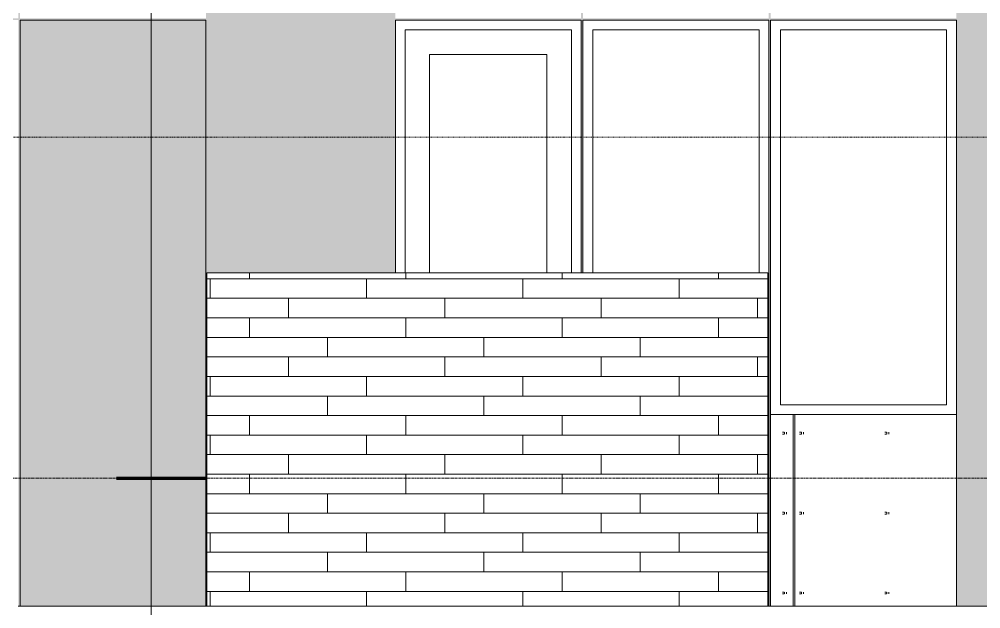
# Model space of a CAD drawing. Header units: inches. Extents: x 9610 to 15331, y -316 to 681.
# Drawn here: x 13984.4 to 14181.2, y 109.2 to 229.9 of the extents above; entities that cross this region are included whole.
import ezdxf

# ---------------------------------------------------------------- set-up
doc = ezdxf.new("R2010")
doc.units = ezdxf.units.IN
doc.header["$MEASUREMENT"] = 0
doc.linetypes.add('Aligning Line 1_8_', pattern=[0.25, 0.125, -0.125])
doc.linetypes.add('Grid Line 1_2_', pattern=[0.875, 0.5, -0.125, 0.125, -0.125])
for name, color, linetype, lineweight in [('A-AREA', 32, 'Continuous', 70), ('A-FLOR-LEVL-1', 51, 'Grid Line 1_2_', 9), ('A-GLAZ-1', 135, 'Continuous', 13), ('A-GLAZ-5', 55, 'Continuous', 9), ('A-WALL-1', 135, 'Continuous', 13), ('A-WALL-PATT-4', 55, 'Continuous', 9), ('G-ANNO-SYMB', 111, 'Aligning Line 1_8_', 9), ('G-ANNO-SYMB-1', 111, 'Continuous', 9)]:
    doc.layers.add(name, color=color, linetype=linetype, lineweight=lineweight)
pattern_1 = [(0, (14135.467, 136.8), (0, 4), []), (90, (14135.467, 136.8), (-8, 8), [4, -28]), (90, (14151.467, 140.8), (-8, 8), [4, -28])]

# ---------------------------------------------------------------- blocks, each defined once
blk = doc.blocks.new('_THE_ WINDOW _ DOOR - Door - 2nd Floor-2113393-BUILDING SECTION - NORTH_SOUTH AT ELEVATOR AND COURTYARD - LOOKING EAST')
at = {"layer": 'A-GLAZ-1'}
for p, q in [((-3022.11, 229.75), (-3060.14, 229.75)), ((-3060.14, 229.75), (-3060.14, 178)), ((-3022.11, 178), (-3022.11, 229.75)), ((-3058.14, 178), (-3058.14, 227.75)), ((-3058.14, 227.75), (-3024.11, 227.75)), ((-3024.11, 227.75), (-3024.11, 178)), ((-3053.14, 178), (-3053.14, 222.75)), ((-3053.14, 222.75), (-3029.11, 222.75)), ((-3029.11, 222.75), (-3029.11, 178))]:
    blk.add_line(p, q, dxfattribs=at)
blk = doc.blocks.new('_THE_ WINDOW _ DOOR - hvac panel - 2nd floor-2113875-BUILDING SECTION - NORTH_SOUTH AT ELEVATOR AND COURTYARD - LOOKING EAST')
at = {"layer": 'A-GLAZ-5'}
h = blk.add_hatch(dxfattribs=at)
h.set_pattern_fill('FP_45', color=256, style=0, pattern_type=2)
h.set_pattern_definition([(180, (-2740.124, 174.437), (-1, 1), [0.5, -1.5]), (90, (-2740.374, 174.187), (1, 1), [0.5, -1.5])])
h.paths.add_polyline_path([(-2714.91, 109.75), (-2714.91, 229.75), (-2752.94, 229.75), (-2752.94, 109.75), (-2721.35, 109.75)], flags=0)
at = {"layer": 'A-GLAZ-1'}
for p, q in [((-2752.94, 109.75), (-2752.94, 229.75)), ((-2714.91, 229.75), (-2752.94, 229.75)), ((-2714.91, 229.75), (-2714.91, 109.75)), ((-2714.91, 109.75), (-2752.94, 109.75))]:
    blk.add_line(p, q, dxfattribs=at)
blk = doc.blocks.new('_THE_ WINDOW _ DOOR - Window - 2nd Floor-V64-BUILDING SECTION - NORTH_SOUTH AT ELEVATOR AND COURTYARD - LOOKING EAST')
at = {"layer": 'A-GLAZ-5'}
h = blk.add_hatch(dxfattribs=at)
h.set_pattern_fill('FP_53', color=256, style=0, pattern_type=2)
h.set_pattern_definition([(180, (-3023.48, 167.18), (38.4, 120.38), [0.392, -38.007]), (180, (-3023.48, 167.57), (38.4, 120.38), [0.392, -38.007]), (180, (-3023.48, 183.54), (38.4, 120.38), [0.392, -38.007]), (180, (-3023.48, 183.93), (38.4, 120.38), [0.392, -38.007]), (180, (-3023.48, 199.89), (38.4, 120.38), [0.392, -38.007]), (180, (-3023.48, 200.29), (38.4, 120.38), [0.392, -38.007]), (180, (-3023.48, 216.25), (38.4, 120.38), [0.392, -38.007]), (180, (-3023.48, 216.64), (38.4, 120.38), [0.392, -38.007]), (180, (-3023.48, 232.61), (38.4, 120.38), [0.392, -38.007]), (180, (-3023.48, 233), (38.4, 120.38), [0.392, -38.007]), (180, (-3023.48, 248.96), (38.4, 120.38), [0.392, -38.007]), (180, (-3023.48, 249.36), (38.4, 120.375), [0.392, -38.007]), (180, (-3023.48, 265.32), (38.4, 120.375), [0.392, -38.007]), (180, (-3023.48, 265.71), (38.4, 120.375), [0.392, -38.007]), (180, (-3023.48, 281.68), (38.4, 120.375), [0.392, -38.007]), (180, (-3023.48, 282.07), (38.4, 120.375), [0.392, -38.007]), (180, (-3040.93, 167.18), (38.4, 120.38), [0.392, -38.007]), (180, (-3040.93, 167.57), (38.4, 120.38), [0.392, -38.007]), (180, (-3040.93, 183.54), (38.4, 120.38), [0.392, -38.007]), (180, (-3040.93, 183.93), (38.4, 120.38), [0.392, -38.007]), (180, (-3040.93, 199.89), (38.4, 120.38), [0.392, -38.007]), (180, (-3040.93, 200.29), (38.4, 120.38), [0.392, -38.007]), (180, (-3040.93, 216.25), (38.4, 120.38), [0.392, -38.007]), (180, (-3040.93, 216.64), (38.4, 120.38), [0.392, -38.007]), (180, (-3040.93, 232.61), (38.4, 120.38), [0.392, -38.007]), (180, (-3040.93, 233), (38.4, 120.38), [0.392, -38.007]), (180, (-3040.93, 248.96), (38.4, 120.375), [0.392, -38.007]), (180, (-3040.93, 249.36), (38.4, 120.375), [0.392, -38.007]), (180, (-3040.93, 265.32), (38.4, 120.375), [0.392, -38.007]), (180, (-3040.93, 265.71), (38.4, 120.375), [0.392, -38.007]), (180, (-3040.93, 281.68), (38.4, 120.375), [0.392, -38.007]), (180, (-3040.93, 282.07), (38.4, 120.375), [0.392, -38.007]), (180, (-3058.38, 167.18), (38.4, 120.38), [0.392, -38.007]), (180, (-3058.38, 167.57), (38.4, 120.38), [0.392, -38.007]), (180, (-3058.38, 183.54), (38.4, 120.38), [0.392, -38.007]), (180, (-3058.38, 183.93), (38.4, 120.38), [0.392, -38.007]), (180, (-3058.38, 199.89), (38.4, 120.38), [0.392, -38.007]), (180, (-3058.38, 200.29), (38.4, 120.38), [0.392, -38.007]), (180, (-3058.38, 216.25), (38.4, 120.38), [0.392, -38.007]), (180, (-3058.38, 216.64), (38.4, 120.38), [0.392, -38.007]), (180, (-3058.38, 232.61), (38.4, 120.38), [0.392, -38.007]), (180, (-3058.38, 233), (38.4, 120.38), [0.392, -38.007]), (180, (-3058.38, 248.96), (38.4, 120.375), [0.392, -38.007]), (180, (-3058.38, 249.36), (38.4, 120.375), [0.392, -38.007]), (180, (-3058.38, 265.32), (38.4, 120.375), [0.392, -38.007]), (180, (-3058.38, 265.71), (38.4, 120.375), [0.392, -38.007]), (180, (-3058.38, 281.68), (38.4, 120.375), [0.392, -38.007]), (180, (-3058.38, 282.07), (38.4, 120.375), [0.392, -38.007]), (90, (-3021.736, 164.625), (38.4, -2e-15), [120, -0.375]), (90, (-3022.11, 164.625), (38.4, -2e-15), [120, -0.375]), (90, (-3023.477, 167.18), (38.4, -2e-15), [0.392, -119.982]), (90, (-3023.477, 183.536), (38.4, -2e-15), [0.392, -119.982]), (90, (-3023.477, 199.893), (38.4, -2e-15), [0.392, -119.982]), (90, (-3023.477, 216.25), (38.4, -2e-15), [0.392, -119.982]), (90, (-3023.477, 232.607), (38.4, -2e-15), [0.392, -119.982]), (90, (-3023.477, 248.964), (38.4, -2e-15), [0.392, -119.982]), (90, (-3023.477, 265.322), (38.4, -2e-15), [0.392, -119.982]), (90, (-3023.477, 281.68), (38.4, -2e-15), [0.392, -119.982]), (90, (-3023.87, 167.18), (38.4, -2e-15), [0.392, -119.982]), (90, (-3023.87, 183.536), (38.4, -2e-15), [0.392, -119.982]), (90, (-3023.87, 199.893), (38.4, -2e-15), [0.392, -119.982]), (90, (-3023.87, 216.25), (38.4, -2e-15), [0.392, -119.982]), (90, (-3023.87, 232.607), (38.4, -2e-15), [0.392, -119.982]), (90, (-3023.87, 248.964), (38.4, -2e-15), [0.392, -119.982]), (90, (-3023.87, 265.322), (38.4, -2e-15), [0.392, -119.982]), (90, (-3023.87, 281.68), (38.4, -2e-15), [0.392, -119.982]), (90, (-3040.927, 167.18), (38.4, -2e-15), [0.392, -119.982]), (90, (-3040.927, 183.536), (38.4, -2e-15), [0.392, -119.982]), (90, (-3040.927, 199.893), (38.4, -2e-15), [0.392, -119.982]), (90, (-3040.927, 216.25), (38.4, -2e-15), [0.392, -119.982]), (90, (-3040.927, 232.607), (38.4, -2e-15), [0.392, -119.982]), (90, (-3040.927, 248.964), (38.4, -2e-15), [0.392, -119.982]), (90, (-3040.927, 265.322), (38.4, -2e-15), [0.392, -119.982]), (90, (-3040.927, 281.68), (38.4, -2e-15), [0.392, -119.982]), (90, (-3041.32, 167.18), (38.4, -2e-15), [0.392, -119.982]), (90, (-3041.32, 183.536), (38.4, -2e-15), [0.392, -119.982]), (90, (-3041.32, 199.893), (38.4, -2e-15), [0.392, -119.982]), (90, (-3041.32, 216.25), (38.4, -2e-15), [0.392, -119.982]), (90, (-3041.32, 232.607), (38.4, -2e-15), [0.392, -119.982]), (90, (-3041.32, 248.964), (38.4, -2e-15), [0.392, -119.982]), (90, (-3041.32, 265.322), (38.4, -2e-15), [0.392, -119.982]), (90, (-3041.32, 281.68), (38.4, -2e-15), [0.392, -119.982]), (90, (-3058.377, 167.18), (38.4, -2e-15), [0.392, -119.982]), (90, (-3058.377, 183.536), (38.4, -2e-15), [0.392, -119.982]), (90, (-3058.377, 199.893), (38.4, -2e-15), [0.392, -119.982]), (90, (-3058.377, 216.25), (38.4, -2e-15), [0.392, -119.982]), (90, (-3058.377, 232.607), (38.4, -2e-15), [0.392, -119.982]), (90, (-3058.377, 248.964), (38.4, -2e-15), [0.392, -119.982]), (90, (-3058.377, 265.322), (38.4, -2e-15), [0.392, -119.982]), (90, (-3058.377, 281.68), (38.4, -2e-15), [0.392, -119.982]), (90, (-3058.77, 167.18), (38.4, -2e-15), [0.392, -119.982]), (90, (-3058.77, 183.536), (38.4, -2e-15), [0.392, -119.982]), (90, (-3058.77, 199.893), (38.4, -2e-15), [0.392, -119.982]), (90, (-3058.77, 216.25), (38.4, -2e-15), [0.392, -119.982]), (90, (-3058.77, 232.607), (38.4, -2e-15), [0.392, -119.982]), (90, (-3058.77, 248.964), (38.4, -2e-15), [0.392, -119.982]), (90, (-3058.77, 265.322), (38.4, -2e-15), [0.392, -119.982]), (90, (-3058.77, 281.68), (38.4, -2e-15), [0.392, -119.982]), (0, (-3060.14, 164.25), (38.4, 120.38), [38.025, -0.375]), (0, (-3060.14, 164.62), (38.4, 120.38), [38.025, -0.375])])
h.paths.add_polyline_path([(-2983.71, 109.75), (-2983.71, 149), (-2983.9, 149), (-2983.9, 109.75)], flags=0)
at = {"layer": 'A-GLAZ-1'}
for p, q in [((-3021.74, 229.75), (-3021.74, 178)), ((-2983.71, 229.75), (-3021.74, 229.75)), ((-2983.71, 149), (-2983.71, 229.75)), ((-3019.74, 227.75), (-2985.71, 227.75)), ((-3019.74, 178), (-3019.74, 227.75)), ((-2985.71, 227.75), (-2985.71, 178)), ((-2983.9, 149), (-2983.71, 149)), ((-2983.71, 109.75), (-2983.71, 149)), ((-2983.9, 109.75), (-2983.71, 109.75))]:
    blk.add_line(p, q, dxfattribs=at)
blk = doc.blocks.new('_THE_ WINDOW _ DOOR - Window - 2nd Floor-V56-BUILDING SECTION - NORTH_SOUTH AT ELEVATOR AND COURTYARD - LOOKING EAST')
at = {"layer": 'A-GLAZ-5'}
h = blk.add_hatch(dxfattribs=at)
h.set_pattern_fill('FP_44', color=256, style=0, pattern_type=2)
h.set_pattern_definition([(180, (-2140.28, 167.18), (38.4, 120.38), [0.392, -38.007]), (180, (-2140.28, 167.57), (38.4, 120.38), [0.392, -38.007]), (180, (-2140.28, 183.54), (38.4, 120.38), [0.392, -38.007]), (180, (-2140.28, 183.93), (38.4, 120.38), [0.392, -38.007]), (180, (-2140.28, 199.89), (38.4, 120.38), [0.392, -38.007]), (180, (-2140.28, 200.29), (38.4, 120.38), [0.392, -38.007]), (180, (-2140.28, 216.25), (38.4, 120.38), [0.392, -38.007]), (180, (-2140.28, 216.64), (38.4, 120.38), [0.392, -38.007]), (180, (-2140.28, 232.61), (38.4, 120.38), [0.392, -38.007]), (180, (-2140.28, 233), (38.4, 120.38), [0.392, -38.007]), (180, (-2140.28, 248.96), (38.4, 120.38), [0.392, -38.007]), (180, (-2140.28, 249.36), (38.4, 120.375), [0.392, -38.007]), (180, (-2140.28, 265.32), (38.4, 120.375), [0.392, -38.007]), (180, (-2140.28, 265.71), (38.4, 120.375), [0.392, -38.007]), (180, (-2140.28, 281.68), (38.4, 120.375), [0.392, -38.007]), (180, (-2140.28, 282.07), (38.4, 120.375), [0.392, -38.007]), (180, (-2157.73, 167.18), (38.4, 120.38), [0.392, -38.007]), (180, (-2157.73, 167.57), (38.4, 120.38), [0.392, -38.007]), (180, (-2157.73, 183.54), (38.4, 120.38), [0.392, -38.007]), (180, (-2157.73, 183.93), (38.4, 120.38), [0.392, -38.007]), (180, (-2157.73, 199.89), (38.4, 120.38), [0.392, -38.007]), (180, (-2157.73, 200.29), (38.4, 120.38), [0.392, -38.007]), (180, (-2157.73, 216.25), (38.4, 120.38), [0.392, -38.007]), (180, (-2157.73, 216.64), (38.4, 120.38), [0.392, -38.007]), (180, (-2157.73, 232.61), (38.4, 120.38), [0.392, -38.007]), (180, (-2157.73, 233), (38.4, 120.38), [0.392, -38.007]), (180, (-2157.73, 248.96), (38.4, 120.375), [0.392, -38.007]), (180, (-2157.73, 249.36), (38.4, 120.375), [0.392, -38.007]), (180, (-2157.73, 265.32), (38.4, 120.375), [0.392, -38.007]), (180, (-2157.73, 265.71), (38.4, 120.375), [0.392, -38.007]), (180, (-2157.73, 281.68), (38.4, 120.375), [0.392, -38.007]), (180, (-2157.73, 282.07), (38.4, 120.375), [0.392, -38.007]), (180, (-2175.18, 167.18), (38.4, 120.38), [0.392, -38.007]), (180, (-2175.18, 167.57), (38.4, 120.38), [0.392, -38.007]), (180, (-2175.18, 183.54), (38.4, 120.38), [0.392, -38.007]), (180, (-2175.18, 183.93), (38.4, 120.38), [0.392, -38.007]), (180, (-2175.18, 199.89), (38.4, 120.38), [0.392, -38.007]), (180, (-2175.18, 200.29), (38.4, 120.38), [0.392, -38.007]), (180, (-2175.18, 216.25), (38.4, 120.38), [0.392, -38.007]), (180, (-2175.18, 216.64), (38.4, 120.38), [0.392, -38.007]), (180, (-2175.18, 232.61), (38.4, 120.38), [0.392, -38.007]), (180, (-2175.18, 233), (38.4, 120.38), [0.392, -38.007]), (180, (-2175.18, 248.96), (38.4, 120.375), [0.392, -38.007]), (180, (-2175.18, 249.36), (38.4, 120.375), [0.392, -38.007]), (180, (-2175.18, 265.32), (38.4, 120.375), [0.392, -38.007]), (180, (-2175.18, 265.71), (38.4, 120.375), [0.392, -38.007]), (180, (-2175.18, 281.68), (38.4, 120.375), [0.392, -38.007]), (180, (-2175.18, 282.07), (38.4, 120.375), [0.392, -38.007]), (90, (-2138.536, 164.625), (38.4, -2e-15), [120, -0.375]), (90, (-2138.91, 164.625), (38.4, -2e-15), [120, -0.375]), (90, (-2140.277, 167.18), (38.4, -2e-15), [0.392, -119.982]), (90, (-2140.277, 183.536), (38.4, -2e-15), [0.392, -119.982]), (90, (-2140.277, 199.893), (38.4, -2e-15), [0.392, -119.982]), (90, (-2140.277, 216.25), (38.4, -2e-15), [0.392, -119.982]), (90, (-2140.277, 232.607), (38.4, -2e-15), [0.392, -119.982]), (90, (-2140.277, 248.964), (38.4, -2e-15), [0.392, -119.982]), (90, (-2140.277, 265.322), (38.4, -2e-15), [0.392, -119.982]), (90, (-2140.277, 281.68), (38.4, -2e-15), [0.392, -119.982]), (90, (-2140.67, 167.18), (38.4, -2e-15), [0.392, -119.982]), (90, (-2140.67, 183.536), (38.4, -2e-15), [0.392, -119.982]), (90, (-2140.67, 199.893), (38.4, -2e-15), [0.392, -119.982]), (90, (-2140.67, 216.25), (38.4, -2e-15), [0.392, -119.982]), (90, (-2140.67, 232.607), (38.4, -2e-15), [0.392, -119.982]), (90, (-2140.67, 248.964), (38.4, -2e-15), [0.392, -119.982]), (90, (-2140.67, 265.322), (38.4, -2e-15), [0.392, -119.982]), (90, (-2140.67, 281.68), (38.4, -2e-15), [0.392, -119.982]), (90, (-2157.727, 167.18), (38.4, -2e-15), [0.392, -119.982]), (90, (-2157.727, 183.536), (38.4, -2e-15), [0.392, -119.982]), (90, (-2157.727, 199.893), (38.4, -2e-15), [0.392, -119.982]), (90, (-2157.727, 216.25), (38.4, -2e-15), [0.392, -119.982]), (90, (-2157.727, 232.607), (38.4, -2e-15), [0.392, -119.982]), (90, (-2157.727, 248.964), (38.4, -2e-15), [0.392, -119.982]), (90, (-2157.727, 265.322), (38.4, -2e-15), [0.392, -119.982]), (90, (-2157.727, 281.68), (38.4, -2e-15), [0.392, -119.982]), (90, (-2158.12, 167.18), (38.4, -2e-15), [0.392, -119.982]), (90, (-2158.12, 183.536), (38.4, -2e-15), [0.392, -119.982]), (90, (-2158.12, 199.893), (38.4, -2e-15), [0.392, -119.982]), (90, (-2158.12, 216.25), (38.4, -2e-15), [0.392, -119.982]), (90, (-2158.12, 232.607), (38.4, -2e-15), [0.392, -119.982]), (90, (-2158.12, 248.964), (38.4, -2e-15), [0.392, -119.982]), (90, (-2158.12, 265.322), (38.4, -2e-15), [0.392, -119.982]), (90, (-2158.12, 281.68), (38.4, -2e-15), [0.392, -119.982]), (90, (-2175.177, 167.18), (38.4, -2e-15), [0.392, -119.982]), (90, (-2175.177, 183.536), (38.4, -2e-15), [0.392, -119.982]), (90, (-2175.177, 199.893), (38.4, -2e-15), [0.392, -119.982]), (90, (-2175.177, 216.25), (38.4, -2e-15), [0.392, -119.982]), (90, (-2175.177, 232.607), (38.4, -2e-15), [0.392, -119.982]), (90, (-2175.177, 248.964), (38.4, -2e-15), [0.392, -119.982]), (90, (-2175.177, 265.322), (38.4, -2e-15), [0.392, -119.982]), (90, (-2175.177, 281.68), (38.4, -2e-15), [0.392, -119.982]), (90, (-2175.57, 167.18), (38.4, -2e-15), [0.392, -119.982]), (90, (-2175.57, 183.536), (38.4, -2e-15), [0.392, -119.982]), (90, (-2175.57, 199.893), (38.4, -2e-15), [0.392, -119.982]), (90, (-2175.57, 216.25), (38.4, -2e-15), [0.392, -119.982]), (90, (-2175.57, 232.607), (38.4, -2e-15), [0.392, -119.982]), (90, (-2175.57, 248.964), (38.4, -2e-15), [0.392, -119.982]), (90, (-2175.57, 265.322), (38.4, -2e-15), [0.392, -119.982]), (90, (-2175.57, 281.68), (38.4, -2e-15), [0.392, -119.982]), (0, (-2176.94, 164.25), (38.4, 120.38), [38.025, -0.375]), (0, (-2176.94, 164.62), (38.4, 120.38), [38.025, -0.375])])
h.paths.add_polyline_path([(-2113.54, 109.75), (-2100.51, 109.75), (-2100.51, 149), (-2138.54, 149), (-2138.54, 109.75)], flags=0)
at = {"layer": 'A-GLAZ-1'}
for p, q in [((-2138.54, 229.75), (-2138.54, 149)), ((-2100.51, 229.75), (-2138.54, 229.75)), ((-2100.51, 149), (-2100.51, 229.75)), ((-2136.54, 227.75), (-2102.51, 227.75)), ((-2136.54, 151), (-2136.54, 227.75)), ((-2102.51, 227.75), (-2102.51, 151)), ((-2102.51, 151), (-2136.54, 151)), ((-2138.54, 149), (-2100.51, 149)), ((-2138.54, 149), (-2138.54, 109.75)), ((-2100.51, 109.75), (-2100.51, 149)), ((-2138.54, 109.75), (-2100.51, 109.75))]:
    blk.add_line(p, q, dxfattribs=at)

msp = doc.modelspace()

# ---------------------------------------------------------------- hatches: boundary and pattern name
at = {"layer": 'A-WALL-PATT-4'}
h = msp.add_hatch(dxfattribs=at)
h.set_pattern_fill('FP_38', color=256, style=0, pattern_type=2)
h.set_pattern_definition([(0, (15061.12, 112.3), (-38.4, 120.375), [0.392, -38.007]), (0, (15061.12, 112.7), (-38.4, 120.375), [0.392, -38.007]), (0, (15061.12, 128.66), (-38.4, 120.375), [0.392, -38.007]), (0, (15061.12, 129.05), (-38.4, 120.375), [0.392, -38.007]), (0, (15061.12, 145.02), (-38.4, 120.375), [0.392, -38.007]), (0, (15061.12, 145.41), (-38.4, 120.375), [0.392, -38.007]), (0, (15061.12, 161.38), (-38.4, 120.375), [0.392, -38.007]), (0, (15061.12, 161.77), (-38.4, 120.375), [0.392, -38.007]), (0, (15061.12, 177.73), (-38.4, 120.375), [0.392, -38.007]), (0, (15061.12, 178.12), (-38.4, 120.375), [0.392, -38.007]), (0, (15061.12, 194.09), (-38.4, 120.375), [0.392, -38.007]), (0, (15061.12, 194.48), (-38.4, 120.375), [0.392, -38.007]), (0, (15061.12, 210.45), (-38.4, 120.375), [0.392, -38.007]), (0, (15061.12, 210.84), (-38.4, 120.375), [0.392, -38.007]), (0, (15061.12, 226.8), (-38.4, 120.375), [0.392, -38.007]), (0, (15061.12, 227.2), (-38.4, 120.375), [0.392, -38.007]), (0, (15078.57, 112.3), (-38.4, 120.375), [0.392, -38.007]), (0, (15078.57, 112.7), (-38.4, 120.375), [0.392, -38.007]), (0, (15078.57, 128.66), (-38.4, 120.375), [0.392, -38.007]), (0, (15078.57, 129.05), (-38.4, 120.375), [0.392, -38.007]), (0, (15078.57, 145.02), (-38.4, 120.375), [0.392, -38.007]), (0, (15078.57, 145.41), (-38.4, 120.375), [0.392, -38.007]), (0, (15078.57, 161.38), (-38.4, 120.375), [0.392, -38.007]), (0, (15078.57, 161.77), (-38.4, 120.375), [0.392, -38.007]), (0, (15078.57, 177.73), (-38.4, 120.375), [0.392, -38.007]), (0, (15078.57, 178.12), (-38.4, 120.375), [0.392, -38.007]), (0, (15078.57, 194.09), (-38.4, 120.375), [0.392, -38.007]), (0, (15078.57, 194.48), (-38.4, 120.375), [0.392, -38.007]), (0, (15078.57, 210.45), (-38.4, 120.375), [0.392, -38.007]), (0, (15078.57, 210.84), (-38.4, 120.375), [0.392, -38.007]), (0, (15078.57, 226.8), (-38.4, 120.375), [0.392, -38.007]), (0, (15078.57, 227.2), (-38.4, 120.375), [0.392, -38.007]), (0, (15096.02, 112.3), (-38.4, 120.375), [0.392, -38.007]), (0, (15096.02, 112.7), (-38.4, 120.375), [0.392, -38.007]), (0, (15096.02, 128.66), (-38.4, 120.375), [0.392, -38.007]), (0, (15096.02, 129.05), (-38.4, 120.375), [0.392, -38.007]), (0, (15096.02, 145.02), (-38.4, 120.375), [0.392, -38.007]), (0, (15096.02, 145.41), (-38.4, 120.375), [0.392, -38.007]), (0, (15096.02, 161.38), (-38.4, 120.375), [0.392, -38.007]), (0, (15096.02, 161.77), (-38.4, 120.375), [0.392, -38.007]), (0, (15096.02, 177.73), (-38.4, 120.375), [0.392, -38.007]), (0, (15096.02, 178.12), (-38.4, 120.375), [0.392, -38.007]), (0, (15096.02, 194.09), (-38.4, 120.375), [0.392, -38.007]), (0, (15096.02, 194.48), (-38.4, 120.375), [0.392, -38.007]), (0, (15096.02, 210.45), (-38.4, 120.375), [0.392, -38.007]), (0, (15096.02, 210.84), (-38.4, 120.375), [0.392, -38.007]), (0, (15096.02, 226.8), (-38.4, 120.375), [0.392, -38.007]), (0, (15096.02, 227.2), (-38.4, 120.375), [0.392, -38.007]), (90, (15059.38, 109.75), (-38.4, 2e-15), [120, -0.375]), (90, (15059.755, 109.75), (-38.4, 2e-15), [120, -0.375]), (90, (15061.12, 112.304), (-38.4, 2e-15), [0.392, -119.982]), (90, (15061.12, 128.66), (-38.4, 2e-15), [0.392, -119.982]), (90, (15061.12, 145.018), (-38.4, 2e-15), [0.392, -119.982]), (90, (15061.12, 161.375), (-38.4, 2e-15), [0.392, -119.982]), (90, (15061.12, 177.732), (-38.4, 2e-15), [0.392, -119.982]), (90, (15061.12, 194.09), (-38.4, 2e-15), [0.392, -119.982]), (90, (15061.12, 210.447), (-38.4, 2e-15), [0.392, -119.982]), (90, (15061.12, 226.804), (-38.4, 2e-15), [0.392, -119.982]), (90, (15061.514, 112.304), (-38.4, 2e-15), [0.392, -119.982]), (90, (15061.514, 128.66), (-38.4, 2e-15), [0.392, -119.982]), (90, (15061.514, 145.018), (-38.4, 2e-15), [0.392, -119.982]), (90, (15061.514, 161.375), (-38.4, 2e-15), [0.392, -119.982]), (90, (15061.514, 177.732), (-38.4, 2e-15), [0.392, -119.982]), (90, (15061.514, 194.09), (-38.4, 2e-15), [0.392, -119.982]), (90, (15061.514, 210.447), (-38.4, 2e-15), [0.392, -119.982]), (90, (15061.514, 226.804), (-38.4, 2e-15), [0.392, -119.982]), (90, (15078.57, 112.304), (-38.4, 2e-15), [0.392, -119.982]), (90, (15078.57, 128.66), (-38.4, 2e-15), [0.392, -119.982]), (90, (15078.57, 145.018), (-38.4, 2e-15), [0.392, -119.982]), (90, (15078.57, 161.375), (-38.4, 2e-15), [0.392, -119.982]), (90, (15078.57, 177.732), (-38.4, 2e-15), [0.392, -119.982]), (90, (15078.57, 194.09), (-38.4, 2e-15), [0.392, -119.982]), (90, (15078.57, 210.447), (-38.4, 2e-15), [0.392, -119.982]), (90, (15078.57, 226.804), (-38.4, 2e-15), [0.392, -119.982]), (90, (15078.964, 112.304), (-38.4, 2e-15), [0.392, -119.982]), (90, (15078.964, 128.66), (-38.4, 2e-15), [0.392, -119.982]), (90, (15078.964, 145.018), (-38.4, 2e-15), [0.392, -119.982]), (90, (15078.964, 161.375), (-38.4, 2e-15), [0.392, -119.982]), (90, (15078.964, 177.732), (-38.4, 2e-15), [0.392, -119.982]), (90, (15078.964, 194.09), (-38.4, 2e-15), [0.392, -119.982]), (90, (15078.964, 210.447), (-38.4, 2e-15), [0.392, -119.982]), (90, (15078.964, 226.804), (-38.4, 2e-15), [0.392, -119.982]), (90, (15096.02, 112.304), (-38.4, 2e-15), [0.392, -119.982]), (90, (15096.02, 128.66), (-38.4, 2e-15), [0.392, -119.982]), (90, (15096.02, 145.018), (-38.4, 2e-15), [0.392, -119.982]), (90, (15096.02, 161.375), (-38.4, 2e-15), [0.392, -119.982]), (90, (15096.02, 177.732), (-38.4, 2e-15), [0.392, -119.982]), (90, (15096.02, 194.09), (-38.4, 2e-15), [0.392, -119.982]), (90, (15096.02, 210.447), (-38.4, 2e-15), [0.392, -119.982]), (90, (15096.02, 226.804), (-38.4, 2e-15), [0.392, -119.982]), (90, (15096.414, 112.304), (-38.4, 2e-15), [0.392, -119.982]), (90, (15096.414, 128.66), (-38.4, 2e-15), [0.392, -119.982]), (90, (15096.414, 145.018), (-38.4, 2e-15), [0.392, -119.982]), (90, (15096.414, 161.375), (-38.4, 2e-15), [0.392, -119.982]), (90, (15096.414, 177.732), (-38.4, 2e-15), [0.392, -119.982]), (90, (15096.414, 194.09), (-38.4, 2e-15), [0.392, -119.982]), (90, (15096.414, 210.447), (-38.4, 2e-15), [0.392, -119.982]), (90, (15096.414, 226.804), (-38.4, 2e-15), [0.392, -119.982]), (180, (15097.78, 109.38), (-38.4, 120.375), [38.025, -0.375]), (180, (15097.78, 109.75), (-38.4, 120.375), [38.025, -0.375])])
h.paths.add_polyline_path([(14675.75, 109.75), (14675.76, 229.75), (14713.78, 229.75), (14713.78, 109.75), (14752.55, 109.75), (14752.55, 229.75), (14790.58, 229.75), (14790.58, 109.75), (14829.35, 109.75), (14829.35, 229.75), (14867.38, 229.75), (14867.38, 109.75), (14867.75, 109.75), (14867.76, 229.75), (14905.78, 229.75), (14905.78, 109.75), (14982.95, 109.75), (14982.95, 229.75), (15020.98, 229.75), (15020.98, 109.75), (15053.57, 109.75), (15053.57, 348.51), (15020.98, 348.51), (15020.98, 230.12), (14982.95, 230.12), (14982.95, 348.51), (14905.78, 348.51), (14905.78, 230.12), (14790.95, 230.12), (14790.95, 310), (14829.35, 310), (14829.35, 348.51), (14790.58, 348.51), (14790.58, 230.12), (14752.55, 230.12), (14752.55, 348.51), (14713.78, 348.51), (14713.78, 230.12), (14675.75, 230.12), (14675.75, 348.51), (14675.38, 348.51), (14675.38, 230.12), (14637.35, 230.12), (14637.35, 348.51), (14560.18, 348.51), (14560.18, 230.12), (14522.15, 230.12), (14522.15, 348.51), (14521.78, 348.51), (14521.78, 230.12), (14483.75, 230.12), (14483.75, 348.51), (14444.98, 348.51), (14444.98, 230.12), (14406.95, 230.12), (14406.95, 348.51), (14406.58, 348.51), (14406.58, 230.12), (14368.55, 230.12), (14368.55, 348.51), (14329.78, 348.51), (14329.78, 310), (14368.37, 310), (14368.37, 230.12), (14253.35, 230.12), (14253.35, 348.51), (14176.18, 348.51), (14176.18, 230.12), (14138.15, 230.12), (14138.15, 348.51), (14137.78, 348.51), (14137.78, 230.12), (14099.75, 230.12), (14099.75, 348.51), (14099.38, 348.51), (14099.38, 230.12), (14061.35, 230.12), (14061.35, 348.51), (14022.58, 348.51), (14022.58, 230.12), (13984.55, 230.12), (13984.55, 348.51), (13984.18, 348.51), (13984.18, 230.12), (13946.15, 230.12), (13946.15, 348.51), (13907.57, 348.51), (13907.57, 230.12), (13869.54, 230.12), (13869.54, 348.51), (13830.58, 348.51), (13830.58, 310), (13869.17, 310), (13869.17, 230.12), (13754.15, 230.12), (13754.15, 348.51), (13722.37, 348.55), (13722.06, 348.88), (13722.09, 348.9), (13722.28, 348.9), (13722.19, 349.06), (13722.19, 350.44), (13721.44, 350.5), (13721.44, 230.12), (13718.69, 230.12), (13718.69, 109.75), (13754.15, 109.75), (13754.15, 229.75), (13792.18, 229.75), (13792.18, 109.75), (13792.55, 109.75), (13792.55, 229.75), (13830.58, 229.75), (13830.58, 109.75), (13869.54, 109.75), (13869.54, 229.75), (13907.57, 229.75), (13907.57, 109.75), (13946.15, 109.75), (13946.15, 229.75), (13984.18, 229.75), (13984.18, 109.75), (13984.55, 109.75), (13984.55, 229.75), (14022.58, 229.75), (14022.58, 109.75), (14022.77, 109.75), (14022.77, 178), (14061.35, 178), (14061.35, 229.75), (14099.38, 229.75), (14099.38, 178), (14099.75, 178), (14099.75, 229.75), (14137.78, 229.75), (14137.78, 109.75), (14138.15, 109.75), (14138.15, 229.75), (14176.18, 229.75), (14176.18, 109.75), (14214.95, 109.75), (14214.95, 229.75), (14252.98, 229.75), (14252.98, 109.75), (14291.75, 109.75), (14291.75, 229.75), (14329.78, 229.75), (14329.78, 109.75), (14368.55, 109.75), (14368.55, 229.75), (14406.58, 229.75), (14406.58, 109.75), (14406.95, 109.75), (14406.95, 229.75), (14444.98, 229.75), (14444.98, 109.75), (14445.17, 109.75), (14445.17, 178), (14483.75, 178), (14483.75, 229.75), (14521.78, 229.75), (14521.78, 178), (14559.99, 178), (14559.99, 109.75), (14560.55, 109.75), (14560.55, 229.75), (14598.58, 229.75), (14598.58, 109.75), (14637.35, 109.75), (14637.35, 229.75), (14675.38, 229.75), (14675.38, 109.75)], flags=0)
h.paths.add_polyline_path([(13719.12, 109.81), (13719.12, 230.06), (13720.69, 230.05), (13720.69, 109.81), (13719.69, 109.81)], flags=0)
h.paths.add_polyline_path([(13712.57, 136), (13713.19, 136), (13713.19, 230.12), (13712.57, 230.12), (13712.57, 139.25)], flags=0)
h.paths.add_polyline_path([(13792.18, 310), (13792.55, 310), (13792.55, 348.51), (13792.18, 348.51), (13792.18, 343.62)], flags=0)
h.paths.add_polyline_path([(14867.38, 310), (14867.75, 310), (14867.75, 348.51), (14867.38, 348.47), (14867.38, 343.12)], flags=0)
h.paths.add_polyline_path([(14291.75, 310), (14291.75, 348.51), (14291.38, 348.51), (14291.38, 310), (14291.57, 310)], flags=0)
h = msp.add_hatch(dxfattribs=at)
h.set_pattern_fill('FP_68', color=256, style=0, pattern_type=2)
h.set_pattern_definition(pattern_1)
h.paths.add_polyline_path([(14022.77, 109.75), (14027.02, 109.75), (14027.02, 178), (14022.77, 178), (14022.77, 109.88)], flags=0)
h = msp.add_hatch(dxfattribs=at)
h.set_pattern_fill('FP_68', color=256, style=0, pattern_type=2)
h.set_pattern_definition(pattern_1)
h.paths.add_polyline_path([(14027.02, 109.75), (14133.34, 109.75), (14133.34, 178), (14027.02, 178), (14027.02, 160.23)], flags=0)
h = msp.add_hatch(dxfattribs=at)
h.set_pattern_fill('FP_68', color=256, style=0, pattern_type=2)
h.set_pattern_definition(pattern_1)
h.paths.add_polyline_path([(14137.59, 109.75), (14137.59, 178), (14133.34, 178), (14133.34, 109.75), (14136.84, 109.75)], flags=0)

# ---------------------------------------------------------------- linework, layer by layer
at = {"layer": 'A-AREA'}
msp.add_line((14004.3, 136), (14022.77, 136), dxfattribs=at)
at = {"layer": 'A-FLOR-LEVL-1'}
msp.add_line((12953.53, 136), (15306.53, 136), dxfattribs=at)
at = {"layer": 'A-WALL-1'}
for p, q in [((13984.55, 109.75), (13984.55, 229.75)), ((13984.55, 229.75), (14022.58, 229.75)), ((14022.58, 229.75), (14022.58, 109.75)), ((14137.59, 178), (14022.77, 178)), ((14022.77, 109.75), (14022.77, 178)), ((14137.59, 178), (14137.59, 109.75)), ((14137.78, 149), (14137.78, 109.75)), ((14138.15, 109.75), (14138.15, 149)), ((14176.18, 149), (14176.18, 109.75)), ((13984.18, 109.75), (13984.55, 109.75)), ((14022.58, 109.75), (14137.59, 109.75)), ((14137.78, 109.75), (14138.15, 109.75)), ((14176.18, 109.75), (14214.95, 109.75))]:
    msp.add_line(p, q, dxfattribs=at)
at = {"layer": 'G-ANNO-SYMB'}
msp.add_line((15210.55, 205.76), (13049.45, 205.76), dxfattribs=at)
at = {"layer": 'G-ANNO-SYMB-1'}
msp.add_line((14011.34, 526.95), (14011.34, -183.08), dxfattribs=at)

# ---------------------------------------------------------------- block references
at = {"layer": 'A-GLAZ-1'}
for name, p in [('_THE_ WINDOW _ DOOR - hvac panel - 2nd floor-2113875-BUILDING SECTION - NORTH_SOUTH AT ELEVATOR AND COURTYARD - LOOKING EAST', (16737.49, 0)), ('_THE_ WINDOW _ DOOR - Door - 2nd Floor-2113393-BUILDING SECTION - NORTH_SOUTH AT ELEVATOR AND COURTYARD - LOOKING EAST', (17121.49, 0)), ('_THE_ WINDOW _ DOOR - Window - 2nd Floor-V64-BUILDING SECTION - NORTH_SOUTH AT ELEVATOR AND COURTYARD - LOOKING EAST', (17121.49, 0)), ('_THE_ WINDOW _ DOOR - Window - 2nd Floor-V56-BUILDING SECTION - NORTH_SOUTH AT ELEVATOR AND COURTYARD - LOOKING EAST', (16276.69, 0))]:
    msp.add_blockref(name, p, dxfattribs=at)

doc.saveas('drawing.dxf')
